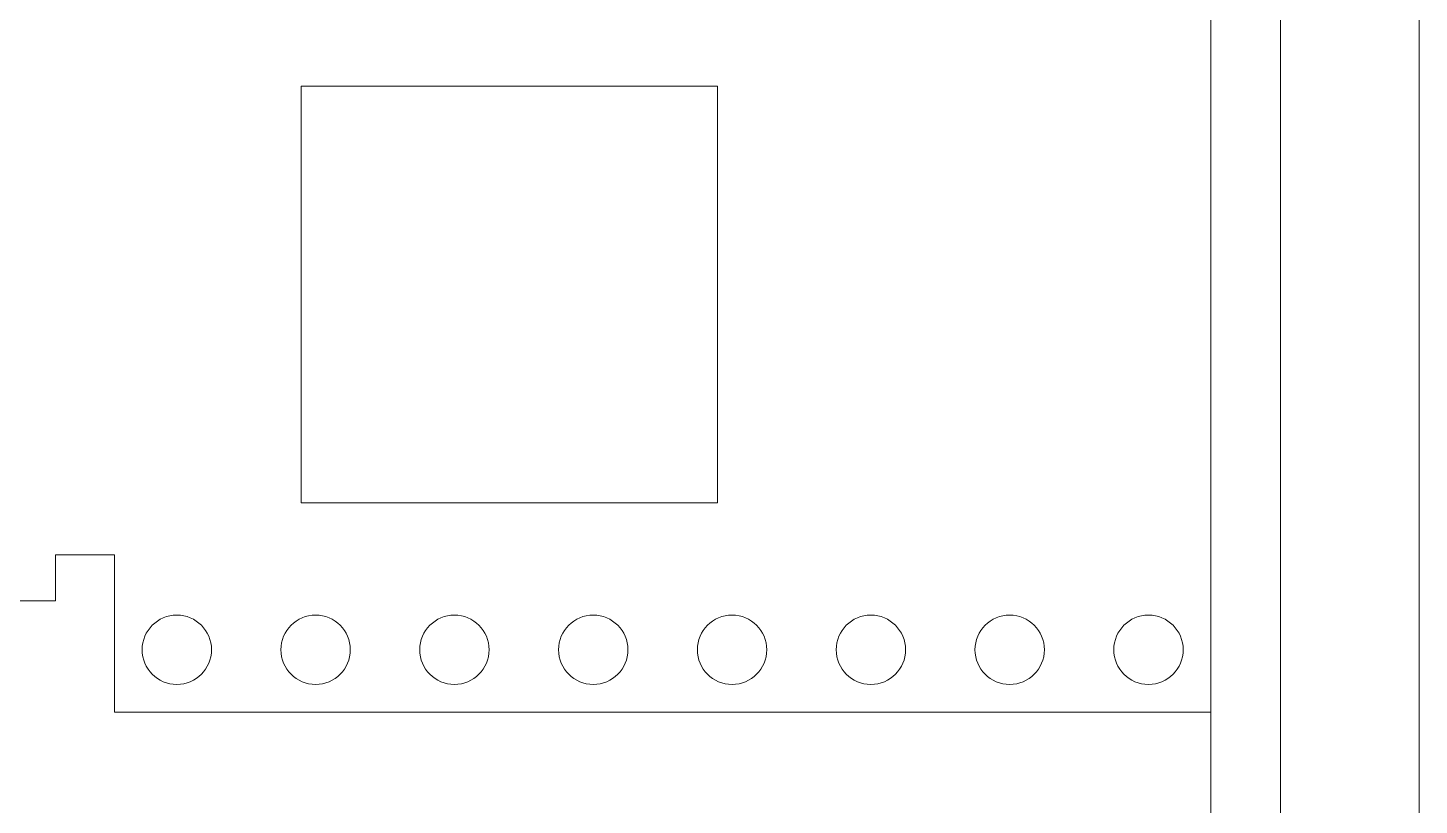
# Model space of a CAD drawing. Header units: millimetres. Extents: x 0 to 85, y -110 to 0.
# Drawn here: x 64.95 to 85, y -38.14 to -26.94 of the extents above; entities that cross this region are included whole.
import ezdxf

# ---------------------------------------------------------------- set-up
doc = ezdxf.new("R2010")
doc.units = ezdxf.units.MM
doc.header["$LTSCALE"] = 25.4
doc.layers.add('cutting', color=7, linetype='Continuous', lineweight=5)
doc.layers.add('helper', color=1, linetype='Continuous', lineweight=5)

msp = doc.modelspace()

# ---------------------------------------------------------------- linework, layer by layer
at = {"layer": 'cutting'}
msp.add_lwpolyline([(0, 0), (0, -54), (85, -54), (85, 0)], close=True, dxfattribs=at)
msp.add_lwpolyline([(46.472, -22.18), (46.453, -35.195), (65.353, -35.195), (65.354, -34.53), (66.2, -34.53), (66.2, -36.8), (82, -36.8), (82, -21)], dxfattribs=at)
at = {"layer": 'helper'}
for points in [[(2, -2), (2, -52), (83, -52), (83, -2)], [(3, -3), (3, -51), (82, -51), (82, -3)], [(68.89, -27.781), (68.89, -33.781), (74.89, -33.781), (74.89, -27.781)]]:
    msp.add_lwpolyline(points, close=True, dxfattribs=at)
for centre in [(67.1, -35.9), (69.1, -35.9), (71.1, -35.9), (73.1, -35.9), (75.1, -35.9), (77.1, -35.9), (79.1, -35.9), (81.1, -35.9)]:
    msp.add_circle(centre, 0.5, dxfattribs=at)

doc.saveas('drawing.dxf')
